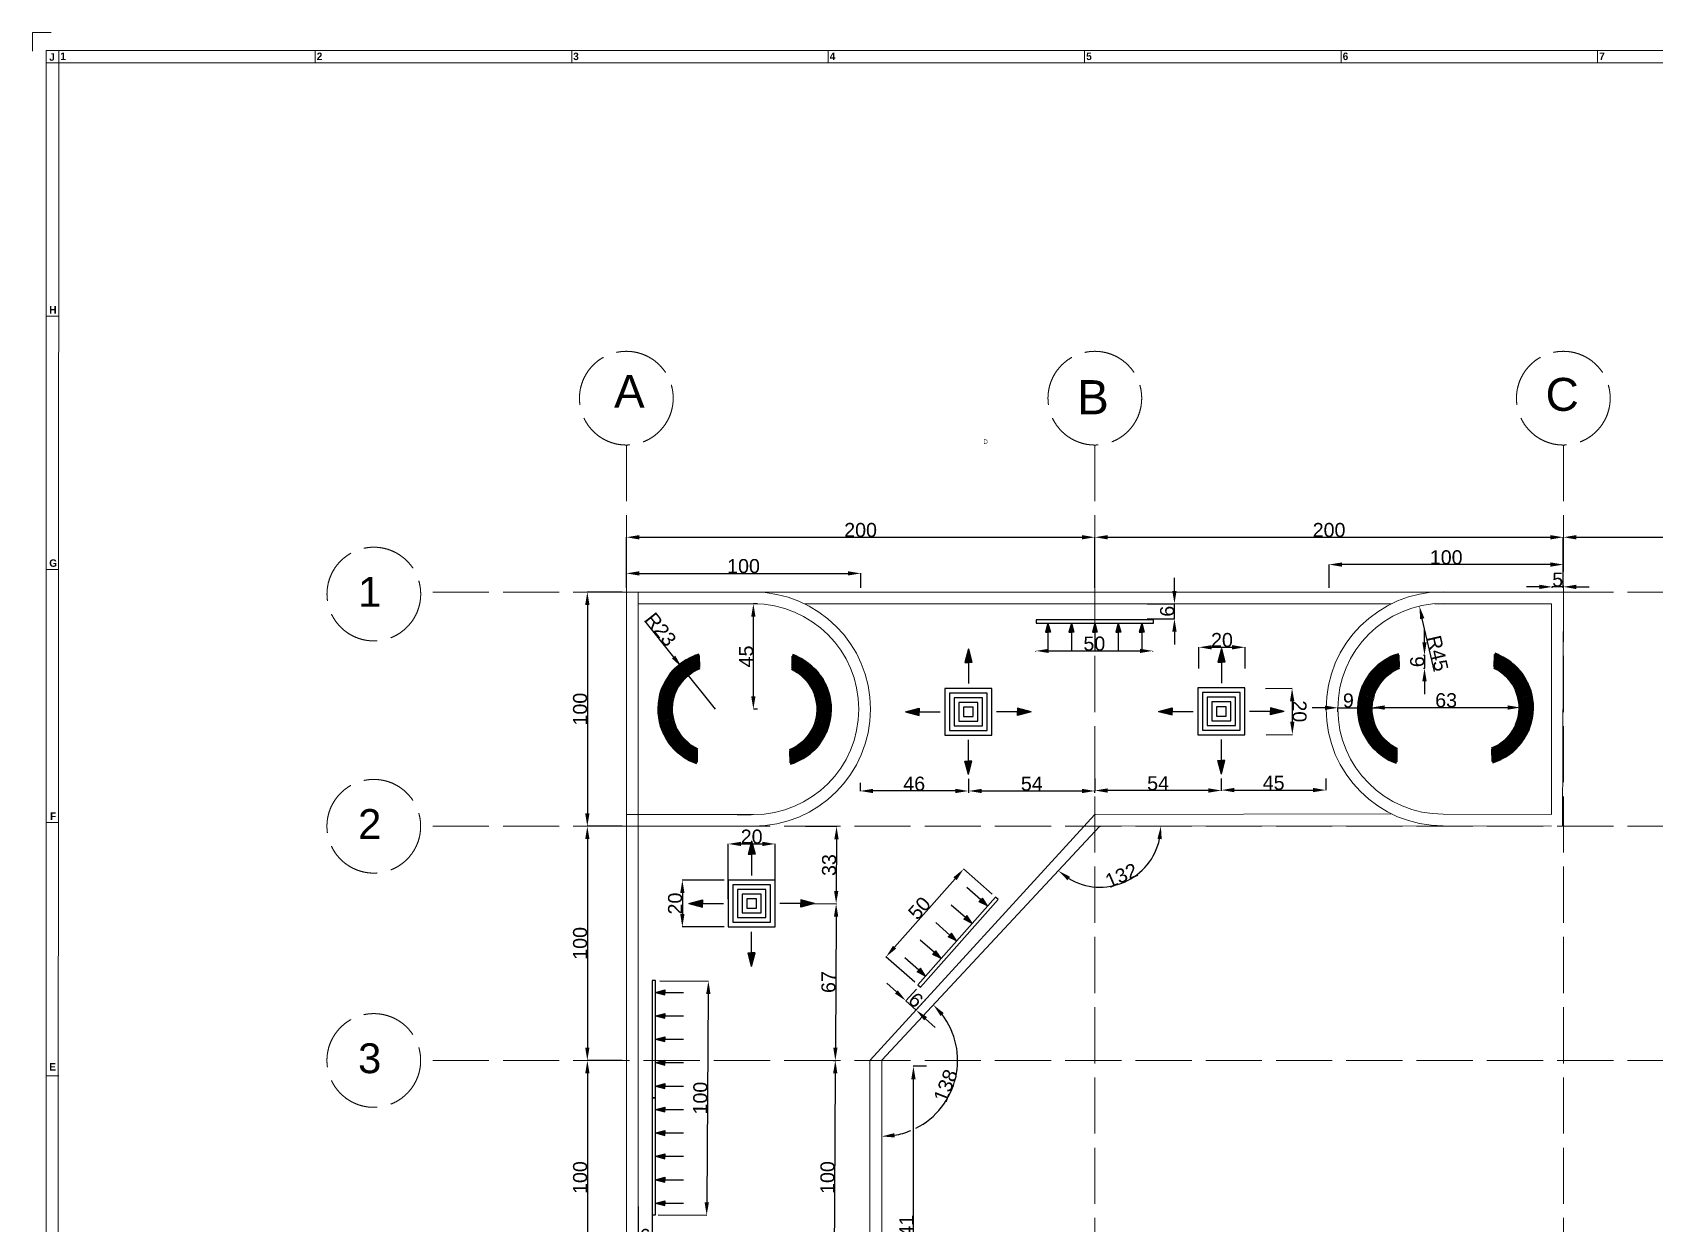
# Model space of a CAD drawing. Header units: millimetres. Extents: x -21827 to 105345, y -60537 to 28563.
# Drawn here: x -21827 to 47420, y -22292 to 28563 of the extents above; entities that cross this region are included whole.
import ezdxf

# ---------------------------------------------------------------- set-up
doc = ezdxf.new("R2010")
doc.units = ezdxf.units.MM
doc.header["$LTSCALE"] = 10
doc.linetypes.add('ACAD_ISO02W100', pattern=[15, 12, -3])
doc.linetypes.add('DASHED2', pattern=[9.525, 6.35, -3.175])
doc.layers.get('0').update_dxf_attribs({"color": 250})
doc.layers.add('axis', color=253, linetype='ACAD_ISO02W100', transparency=0.8)
for name, color, linetype in [('Banda', 7, 'Continuous'), ('Diffusser', 160, 'Continuous'), ('inlet', 1, 'Continuous'), ('SYMBOOL', 253, 'Continuous')]:
    doc.layers.add(name, color=color, linetype=linetype)
doc.styles.add('MtXpl_Bahnschrift_Se', font='')
doc.styles.get("Standard").update_dxf_attribs({"font": 'arial.ttf'})
doc.styles.get('MtXpl_Bahnschrift_Se').set_extended_font_data('Bahnschrift SemiBold')
doc.dimstyles.new('task1', dxfattribs={"dimtxt": 600, "dimasz": 550, "dimexe": 8, "dimexo": 180, "dimgap": 1, "dimtad": 1, "dimdec": 0, "dimlfac": 0.01, "dimtxsty": 'Standard', "dimcen": 2.5, "dimclrd": 74, "dimclre": 74, "dimclrt": 74, "dimadec": 0, "dimazin": 0, "dimtfac": 1, "dimtdec": 0, "dimtmove": 0, "dimatfit": 3, "dimfxl": 1, "dimarcsym": 0})

# ---------------------------------------------------------------- blocks, each defined once
blk = doc.blocks.new('diffusser 200x200')
at = {"layer": 'Diffusser'}
h = blk.add_hatch(color=256, dxfattribs=at)
h.dxf.hatch_style = 1
h.paths.add_polyline_path([(0, 268.3), (-15.5, 210.4), (0, 210.4), (15.5, 210.4)])
h = blk.add_hatch(color=256, dxfattribs=at)
h.dxf.hatch_style = 1
h.paths.add_polyline_path([(-268.3, 0), (-210.4, -15.5), (-210.4, 0), (-210.4, 15.5)])
h = blk.add_hatch(color=256, dxfattribs=at)
h.dxf.hatch_style = 1
h.paths.add_polyline_path([(268.3, 0), (210.4, 15.5), (210.4, 0), (210.4, -15.5)])
h = blk.add_hatch(color=256, dxfattribs=at)
h.dxf.hatch_style = 1
h.paths.add_polyline_path([(0, -268.3), (15.5, -210.4), (0, -210.4), (-15.5, -210.4)])
for p, q in [((0, 268.3), (-15.5, 210.4)), ((-15.5, 210.4), (0, 210.4)), ((0, 268.3), (15.5, 210.4)), ((15.5, 210.4), (0, 210.4)), ((0, 210.4), (0, 120.4)), ((-268.3, 0), (-210.4, 15.5)), ((-210.4, 15.5), (-210.4, 0)), ((-210.4, 0), (-120.4, 0)), ((268.3, 0), (210.4, 15.5)), ((210.4, 15.5), (210.4, 0)), ((-268.3, 0), (-210.4, -15.5)), ((-210.4, -15.5), (-210.4, 0)), ((210.4, 0), (120.4, 0)), ((268.3, 0), (210.4, -15.5)), ((210.4, -15.5), (210.4, 0)), ((0, -210.4), (0, -120.4)), ((0, -268.3), (-15.5, -210.4)), ((-15.5, -210.4), (0, -210.4)), ((0, -268.3), (15.5, -210.4)), ((15.5, -210.4), (0, -210.4))]:
    blk.add_line(p, q, dxfattribs=at)
for points in [[(-100, -100), (100, -100), (100, 100), (-100, 100)], [(-80, -80), (80, -80), (80, 80), (-80, 80)], [(-60, -60), (60, -60), (60, 60), (-60, 60)], [(-60, -60), (60, -60), (60, 60), (-60, 60)], [(-40, -40), (40, -40), (40, 40), (-40, 40)], [(-20, -20), (20, -20), (20, 20), (-20, 20)]]:
    blk.add_lwpolyline(points, close=True, dxfattribs=at)
blk = doc.blocks.new('block2')
at = {"layer": 'inlet'}
h = blk.add_hatch(color=256, dxfattribs=at)
h.dxf.hatch_style = 1
h.paths.add_polyline_path([(-15, 450), (-53.6, 460.4), (-53.6, 450), (-53.6, 439.6)])
h = blk.add_hatch(color=256, dxfattribs=at)
h.dxf.hatch_style = 1
h.paths.add_polyline_path([(-15, 350), (-53.6, 360.4), (-53.6, 350), (-53.6, 339.6)])
h = blk.add_hatch(color=256, dxfattribs=at)
h.dxf.hatch_style = 1
h.paths.add_polyline_path([(-15, 250), (-53.6, 260.4), (-53.6, 250), (-53.6, 239.6)])
h = blk.add_hatch(color=256, dxfattribs=at)
h.dxf.hatch_style = 1
h.paths.add_polyline_path([(-15, 150), (-53.6, 160.4), (-53.6, 150), (-53.6, 139.6)])
h = blk.add_hatch(color=256, dxfattribs=at)
h.dxf.hatch_style = 1
h.paths.add_polyline_path([(-15, 50), (-53.6, 60.4), (-53.6, 50), (-53.6, 39.6)])
for p, q in [((-53.6, 450), (-133.6, 450)), ((-15, 450), (-53.6, 460.4)), ((-53.6, 460.4), (-53.6, 450)), ((-15, 450), (-53.6, 439.6)), ((-53.6, 439.6), (-53.6, 450)), ((-53.6, 350), (-133.6, 350)), ((-15, 350), (-53.6, 360.4)), ((-53.6, 360.4), (-53.6, 350)), ((-15, 350), (-53.6, 339.6)), ((-53.6, 339.6), (-53.6, 350)), ((-53.6, 250), (-133.6, 250)), ((-15, 250), (-53.6, 260.4)), ((-53.6, 260.4), (-53.6, 250)), ((-15, 250), (-53.6, 239.6)), ((-53.6, 239.6), (-53.6, 250)), ((-53.6, 150), (-133.6, 150)), ((-15, 150), (-53.6, 160.4)), ((-53.6, 160.4), (-53.6, 150)), ((-15, 150), (-53.6, 139.6)), ((-53.6, 139.6), (-53.6, 150)), ((-53.6, 50), (-133.6, 50)), ((-15, 50), (-53.6, 60.4)), ((-53.6, 60.4), (-53.6, 50)), ((-15, 50), (-53.6, 39.6)), ((-53.6, 39.6), (-53.6, 50))]:
    blk.add_line(p, q, dxfattribs=at)
blk.add_lwpolyline([(-15, 0), (0, 0), (0, 500), (-15, 500)], close=True, dxfattribs=at)
blk = doc.blocks.new('ARC')
at = {"layer": 'Diffusser', "lineweight": 100}
h = blk.add_hatch(color=5, dxfattribs=at)
h.dxf.hatch_style = 1
h.paths.add_polyline_path([(-69.3, 219.3), (-69.8, 229.6, 0.727333), (-78.1, -226.9), (-78, -216.4, -0.717485)])
h.paths.add_polyline_path([(-68.5, 198.5), (-68.9, 208.9, 0.706799), (-77.9, -205.7), (-77.8, -195.1, -0.695158)])
h.paths.add_polyline_path([(-67.6, 177.6), (-68.1, 188.1, 0.682422), (-77.7, -184.3), (-77.6, -173.4, -0.668422)])
for radius, start, end in [(240, 106.89829, 251.01687), (230, 107.54565, 250.1812), (220, 108.25414, 249.26464), (220, 108.25414, 249.26464), (210, 109.03298, 248.25454), (200, 109.89339, 247.13535), (190, 110.84916, 245.88776)]:
    blk.add_arc((0, 0), radius, start, end, dxfattribs=at)
blk = doc.blocks.new('AECC')
at = {"layer": 'Diffusser'}
for p, q in [((-69.8, 229.6), (-67.6, 177.6)), ((-77.6, -173.4), (-78.1, -226.9))]:
    blk.add_line(p, q, dxfattribs=at)
at = {"layer": 'Diffusser', "color": 7, "lineweight": 0}
blk.add_blockref('ARC', (0, 0), dxfattribs=at)
blk = doc.blocks.new('*D5')
at = {"color": 74, "lineweight": -2, "transparency": 16777216}
for p, q in [((3526, 4851), (3526, 7018)), ((4076, 7010), (22976, 7010)), ((23526, 4851), (23526, 7018))]:
    blk.add_line(p, q, dxfattribs=at)
at = {"color": 74, "lineweight": 100, "transparency": 16777216}
for points in [[(4076, 7101), (4076, 6918), (3526, 7010)], [(22976, 7101), (22976, 6918), (23526, 7010)]]:
    blk.add_solid(points, dxfattribs=at)
at = {"layer": 'Defpoints', "color": 0, "lineweight": 100, "transparency": 16777216}
for p in [(23526, 7010), (3526, 4671), (23526, 4671)]:
    blk.add_point(p, dxfattribs=at)
at = {"color": 74, "lineweight": 0, "transparency": 16777216, "insert": (13526, 7317), "char_height": 600, "attachment_point": 5}
blk.add_mtext('200', dxfattribs=at)
blk = doc.blocks.new('*D6')
at = {"color": 74, "lineweight": -2, "transparency": 16777216}
for p, q in [((23526, 4851), (23526, 7018)), ((24076, 7010), (42976, 7010)), ((43526, 4851), (43526, 7018))]:
    blk.add_line(p, q, dxfattribs=at)
at = {"color": 74, "lineweight": 100, "transparency": 16777216}
for points in [[(24076, 7101), (24076, 6918), (23526, 7010)], [(42976, 7101), (42976, 6918), (43526, 7010)]]:
    blk.add_solid(points, dxfattribs=at)
at = {"layer": 'Defpoints', "color": 0, "lineweight": 100, "transparency": 16777216}
for p in [(43526, 7010), (23526, 4671), (43526, 4671)]:
    blk.add_point(p, dxfattribs=at)
at = {"color": 74, "lineweight": 0, "transparency": 16777216, "insert": (33526, 7317), "char_height": 600, "attachment_point": 5}
blk.add_mtext('200', dxfattribs=at)
blk = doc.blocks.new('*D7')
at = {"color": 74, "lineweight": -2, "transparency": 16777216}
for p, q in [((43526, 4851), (43526, 7018)), ((44076, 7010), (62976, 7010)), ((63526, 4851), (63526, 7018))]:
    blk.add_line(p, q, dxfattribs=at)
at = {"color": 74, "lineweight": 100, "transparency": 16777216}
for points in [[(44076, 7101), (44076, 6918), (43526, 7010)], [(62976, 7101), (62976, 6918), (63526, 7010)]]:
    blk.add_solid(points, dxfattribs=at)
at = {"layer": 'Defpoints', "color": 0, "lineweight": 100, "transparency": 16777216}
for p in [(63526, 7010), (43526, 4671), (63526, 4671)]:
    blk.add_point(p, dxfattribs=at)
at = {"color": 74, "lineweight": 0, "transparency": 16777216, "insert": (53526, 7317), "char_height": 600, "attachment_point": 5}
blk.add_mtext('200', dxfattribs=at)
blk = doc.blocks.new('*D8')
at = {"color": 74, "lineweight": -2, "transparency": 16777216}
for p, q in [((3346, 4671), (1853, 4671)), ((1861, 4121), (1861, -4779)), ((3346, -5329), (1853, -5329))]:
    blk.add_line(p, q, dxfattribs=at)
at = {"color": 74, "lineweight": 100, "transparency": 16777216}
for points in [[(1769, 4121), (1952, 4121), (1861, 4671)], [(1769, -4779), (1952, -4779), (1861, -5329)]]:
    blk.add_solid(points, dxfattribs=at)
at = {"layer": 'Defpoints', "color": 0, "lineweight": 100, "transparency": 16777216}
for p in [(3526, 4671), (1861, -5329), (3526, -5329)]:
    blk.add_point(p, dxfattribs=at)
at = {"color": 74, "lineweight": 0, "transparency": 16777216, "insert": (1553, -329), "char_height": 600, "attachment_point": 5, "rotation": 90}
blk.add_mtext('100', dxfattribs=at)
blk = doc.blocks.new('*D9')
at = {"color": 74, "lineweight": -2, "transparency": 16777216}
for p, q in [((3346, -5329), (1853, -5329)), ((1861, -5879), (1861, -14779)), ((3346, -15329), (1853, -15329))]:
    blk.add_line(p, q, dxfattribs=at)
at = {"color": 74, "lineweight": 100, "transparency": 16777216}
for points in [[(1769, -5879), (1952, -5879), (1861, -5329)], [(1769, -14779), (1952, -14779), (1861, -15329)]]:
    blk.add_solid(points, dxfattribs=at)
at = {"layer": 'Defpoints', "color": 0, "lineweight": 100, "transparency": 16777216}
for p in [(3526, -5329), (1861, -15329), (3526, -15329)]:
    blk.add_point(p, dxfattribs=at)
at = {"color": 74, "lineweight": 0, "transparency": 16777216, "insert": (1553, -10329), "char_height": 600, "attachment_point": 5, "rotation": 90}
blk.add_mtext('100', dxfattribs=at)
blk = doc.blocks.new('*D10')
at = {"color": 74, "lineweight": -2, "transparency": 16777216}
for p, q in [((3346, -15329), (1854, -15329)), ((1862, -15879), (1862, -24779)), ((3346, -25329), (1854, -25329))]:
    blk.add_line(p, q, dxfattribs=at)
at = {"color": 74, "lineweight": 100, "transparency": 16777216}
for points in [[(1770, -15879), (1953, -15879), (1862, -15329)], [(1770, -24779), (1953, -24779), (1862, -25329)]]:
    blk.add_solid(points, dxfattribs=at)
at = {"layer": 'Defpoints', "color": 0, "lineweight": 100, "transparency": 16777216}
for p in [(3526, -15329), (1862, -25329), (3526, -25329)]:
    blk.add_point(p, dxfattribs=at)
at = {"color": 74, "lineweight": 0, "transparency": 16777216, "insert": (1554, -20329), "char_height": 600, "attachment_point": 5, "rotation": 90}
blk.add_mtext('100', dxfattribs=at)
blk = doc.blocks.new('*D12')
at = {"color": 74, "lineweight": -2, "transparency": 16777216}
for p, q in [((4956, -11923), (7038, -11938)), ((7026, -12488), (6959, -21388)), ((4881, -21923), (6963, -21938))]:
    blk.add_line(p, q, dxfattribs=at)
at = {"color": 74, "lineweight": 100, "transparency": 16777216}
for points in [[(6935, -12488), (7118, -12489), (7030, -11938)], [(6868, -21388), (7051, -21389), (6955, -21938)]]:
    blk.add_solid(points, dxfattribs=at)
at = {"layer": 'Defpoints', "color": 0, "lineweight": 100, "transparency": 16777216}
for p in [(4776, -11921), (4701, -21921), (6955, -21938)]:
    blk.add_point(p, dxfattribs=at)
at = {"color": 74, "lineweight": 0, "transparency": 16777216, "insert": (6685, -16936), "char_height": 600, "attachment_point": 5, "rotation": 89.57029}
blk.add_mtext('100', dxfattribs=at)
blk = doc.blocks.new('*D13')
at = {"color": 74, "lineweight": -2, "transparency": 16777216}
for p, q in [((11177, -5330), (12508, -5337)), ((12497, -5887), (12486, -8087)), ((11160, -8630), (12491, -8637))]:
    blk.add_line(p, q, dxfattribs=at)
at = {"color": 74, "lineweight": 100, "transparency": 16777216}
for points in [[(12405, -5887), (12589, -5888), (12500, -5337)], [(12394, -8087), (12577, -8088), (12483, -8637)]]:
    blk.add_solid(points, dxfattribs=at)
at = {"layer": 'Defpoints', "color": 0, "lineweight": 100, "transparency": 16777216}
for p in [(10997, -5329), (10980, -8629), (12483, -8637)]:
    blk.add_point(p, dxfattribs=at)
at = {"color": 74, "lineweight": 0, "transparency": 16777216, "insert": (12184, -6986), "char_height": 600, "attachment_point": 5, "rotation": 89.69947}
blk.add_mtext('33', dxfattribs=at)
blk = doc.blocks.new('*D14')
at = {"color": 74, "lineweight": -2, "transparency": 16777216}
for p, q in [((11160, -8630), (12491, -8637)), ((12480, -9187), (12450, -14781)), ((12365, -15330), (12456, -15331))]:
    blk.add_line(p, q, dxfattribs=at)
at = {"color": 74, "lineweight": 100, "transparency": 16777216}
for points in [[(12388, -9187), (12572, -9188), (12483, -8637)], [(12359, -14780), (12542, -14781), (12448, -15331)]]:
    blk.add_solid(points, dxfattribs=at)
at = {"layer": 'Defpoints', "color": 0, "lineweight": 100, "transparency": 16777216}
for p in [(10980, -8629), (12185, -15329), (12448, -15331)]:
    blk.add_point(p, dxfattribs=at)
at = {"color": 74, "lineweight": 0, "transparency": 16777216, "insert": (12158, -11982), "char_height": 600, "attachment_point": 5, "rotation": 89.69947}
blk.add_mtext('67', dxfattribs=at)
blk = doc.blocks.new('*D15')
at = {"color": 74, "lineweight": -2, "transparency": 16777216}
for p, q in [((12365, -15330), (12456, -15331)), ((12445, -15881), (12398, -24779)), ((12570, -25330), (12403, -25329))]:
    blk.add_line(p, q, dxfattribs=at)
at = {"color": 74, "lineweight": 100, "transparency": 16777216}
for points in [[(12353, -15880), (12536, -15881), (12448, -15331)], [(12306, -24779), (12490, -24780), (12395, -25329)]]:
    blk.add_solid(points, dxfattribs=at)
at = {"layer": 'Defpoints', "color": 0, "lineweight": 100, "transparency": 16777216}
for p in [(12185, -15329), (12390, -25329), (12395, -25329)]:
    blk.add_point(p, dxfattribs=at)
at = {"color": 74, "lineweight": 0, "transparency": 16777216, "insert": (12114, -20328), "char_height": 600, "attachment_point": 5, "rotation": 89.69947}
blk.add_mtext('100', dxfattribs=at)
blk = doc.blocks.new('*D19')
at = {"color": 74, "lineweight": -2, "transparency": 16777216}
for p, q in [((4026, -21561), (4026, -23139)), ((4626, -21561), (4626, -23139)), ((3476, -23131), (2926, -23131)), ((4626, -23131), (4026, -23131)), ((5176, -23131), (5726, -23131))]:
    blk.add_line(p, q, dxfattribs=at)
at = {"color": 74, "lineweight": 100, "transparency": 16777216}
for points in [[(3476, -23039), (3476, -23223), (4026, -23131)], [(5176, -23039), (5176, -23223), (4626, -23131)]]:
    blk.add_solid(points, dxfattribs=at)
at = {"layer": 'Defpoints', "color": 0, "lineweight": 100, "transparency": 16777216}
for p in [(4026, -21381), (4626, -21381), (4026, -23131)]:
    blk.add_point(p, dxfattribs=at)
at = {"color": 74, "lineweight": 0, "transparency": 16777216, "insert": (4326, -22824), "char_height": 600, "attachment_point": 5}
blk.add_mtext('6', dxfattribs=at)
blk = doc.blocks.new('*D20')
at = {"color": 74, "lineweight": -2, "transparency": 16777216}
for p, q in [((7696, -7629), (5909, -7629)), ((5917, -8179), (5917, -9079)), ((7696, -9629), (5909, -9629))]:
    blk.add_line(p, q, dxfattribs=at)
at = {"color": 74, "lineweight": 100, "transparency": 16777216}
for points in [[(5826, -8179), (6009, -8179), (5917, -7629)], [(5826, -9079), (6009, -9079), (5917, -9629)]]:
    blk.add_solid(points, dxfattribs=at)
at = {"layer": 'Defpoints', "color": 0, "lineweight": 100, "transparency": 16777216}
for p in [(7876, -7629), (5917, -9629), (7876, -9629)]:
    blk.add_point(p, dxfattribs=at)
at = {"color": 74, "lineweight": 0, "transparency": 16777216, "insert": (5610, -8629), "char_height": 600, "attachment_point": 5, "rotation": 90}
blk.add_mtext('20', dxfattribs=at)
blk = doc.blocks.new('*D21')
at = {"color": 74, "lineweight": -2, "transparency": 16777216}
for p, q in [((7876, -8449), (7876, -6076)), ((8426, -6084), (9326, -6084)), ((9876, -8449), (9876, -6076))]:
    blk.add_line(p, q, dxfattribs=at)
at = {"color": 74, "lineweight": 100, "transparency": 16777216}
for points in [[(8426, -5992), (8426, -6175), (7876, -6084)], [(9326, -5992), (9326, -6175), (9876, -6084)]]:
    blk.add_solid(points, dxfattribs=at)
at = {"layer": 'Defpoints', "color": 0, "lineweight": 100, "transparency": 16777216}
for p in [(9876, -6084), (7876, -8629), (9876, -8629)]:
    blk.add_point(p, dxfattribs=at)
at = {"color": 74, "lineweight": 0, "transparency": 16777216, "insert": (8876, -5776), "char_height": 600, "attachment_point": 5}
blk.add_mtext('20', dxfattribs=at)
blk = doc.blocks.new('*D22')
at = {"color": 74, "lineweight": -2, "transparency": 16777216}
for p, q in [((14978, -10491), (17559, -7567)), ((19146, -8235), (17917, -7150)), ((15837, -11983), (14608, -10898))]:
    blk.add_line(p, q, dxfattribs=at)
at = {"color": 74, "lineweight": 100, "transparency": 16777216}
for points in [[(17491, -7507), (17628, -7628), (17923, -7155)], [(14909, -10430), (15047, -10551), (14614, -10903)]]:
    blk.add_solid(points, dxfattribs=at)
at = {"layer": 'Defpoints', "color": 0, "lineweight": 100, "transparency": 16777216}
for p in [(17923, -7155), (19281, -8354), (15972, -12102)]:
    blk.add_point(p, dxfattribs=at)
at = {"color": 74, "lineweight": 0, "transparency": 16777216, "insert": (16038, -8826), "char_height": 600, "attachment_point": 5, "rotation": 48.55655}
blk.add_mtext('50', dxfattribs=at)
blk = doc.blocks.new('*D23')
at = {"color": 74, "lineweight": -2, "transparency": 16777216}
for p, q in [((15052, -12405), (14646, -12033)), ((15907, -12284), (15452, -12782)), ((15457, -12776), (15895, -13176)), ((16344, -12685), (15890, -13182)), ((16301, -13547), (16707, -13918))]:
    blk.add_line(p, q, dxfattribs=at)
at = {"color": 74, "lineweight": 100, "transparency": 16777216}
for points in [[(15113, -12337), (14990, -12472), (15457, -12776)], [(16363, -13479), (16239, -13615), (15895, -13176)]]:
    blk.add_solid(points, dxfattribs=at)
at = {"layer": 'Defpoints', "color": 0, "lineweight": 100, "transparency": 16777216}
for p in [(16028, -12152), (16466, -12552), (15895, -13176)]:
    blk.add_point(p, dxfattribs=at)
at = {"color": 74, "lineweight": 0, "transparency": 16777216, "insert": (15884, -12749), "char_height": 600, "attachment_point": 5, "rotation": 317.56377}
blk.add_mtext('6', dxfattribs=at)
blk = doc.blocks.new('*D24')
at = {"color": 74, "lineweight": -2, "transparency": 16777216}
for p, q in [((18144, -3909), (18144, -3815)), ((18694, -3823), (22976, -3823)), ((23526, -3909), (23526, -3815))]:
    blk.add_line(p, q, dxfattribs=at)
at = {"color": 74, "lineweight": 100, "transparency": 16777216}
for points in [[(18694, -3731), (18694, -3914), (18144, -3823)], [(22976, -3731), (22976, -3914), (23526, -3823)]]:
    blk.add_solid(points, dxfattribs=at)
at = {"layer": 'Defpoints', "color": 0, "lineweight": 100, "transparency": 16777216}
for p in [(18144, -4089), (23526, -3823), (23526, -4089)]:
    blk.add_point(p, dxfattribs=at)
at = {"color": 74, "lineweight": 0, "transparency": 16777216, "insert": (20835, -3517), "char_height": 600, "attachment_point": 5}
blk.add_mtext('54', dxfattribs=at)
blk = doc.blocks.new('*D25')
at = {"color": 74, "lineweight": -2, "transparency": 16777216}
for p, q in [((18126, -3306), (18126, -3831)), ((13505, -3469), (13505, -3831)), ((17576, -3823), (14055, -3823))]:
    blk.add_line(p, q, dxfattribs=at)
at = {"color": 74, "lineweight": 100, "transparency": 16777216}
for points in [[(14055, -3731), (14055, -3914), (13505, -3823)], [(17576, -3731), (17576, -3914), (18126, -3823)]]:
    blk.add_solid(points, dxfattribs=at)
at = {"layer": 'Defpoints', "color": 0, "lineweight": 100, "transparency": 16777216}
for p in [(13505, -3289), (18126, -3126), (13505, -3823)]:
    blk.add_point(p, dxfattribs=at)
at = {"color": 74, "lineweight": 0, "transparency": 16777216, "insert": (15815, -3515), "char_height": 600, "attachment_point": 5}
blk.add_mtext('46', dxfattribs=at)
blk = doc.blocks.new('*D26')
at = {"color": 74, "lineweight": -2, "transparency": 16777216}
for p, q in [((23526, -3288), (23526, -3811)), ((28926, -3288), (28926, -3811)), ((28376, -3803), (24076, -3803))]:
    blk.add_line(p, q, dxfattribs=at)
at = {"color": 74, "lineweight": 100, "transparency": 16777216}
for points in [[(24076, -3712), (24076, -3895), (23526, -3803)], [(28376, -3712), (28376, -3895), (28926, -3803)]]:
    blk.add_solid(points, dxfattribs=at)
at = {"layer": 'Defpoints', "color": 0, "lineweight": 100, "transparency": 16777216}
for p in [(23526, -3108), (28926, -3108), (23526, -3803)]:
    blk.add_point(p, dxfattribs=at)
at = {"color": 74, "lineweight": 0, "transparency": 16777216, "insert": (26226, -3497), "char_height": 600, "attachment_point": 5}
blk.add_mtext('54', dxfattribs=at)
blk = doc.blocks.new('*D27')
at = {"color": 74, "lineweight": -2, "transparency": 16777216}
for p, q in [((28926, -3288), (28926, -3793)), ((33394, -3288), (33394, -3793)), ((29476, -3785), (32844, -3785))]:
    blk.add_line(p, q, dxfattribs=at)
at = {"color": 74, "lineweight": 100, "transparency": 16777216}
for points in [[(29476, -3693), (29476, -3876), (28926, -3785)], [(32844, -3693), (32844, -3876), (33394, -3785)]]:
    blk.add_solid(points, dxfattribs=at)
at = {"layer": 'Defpoints', "color": 0, "lineweight": 100, "transparency": 16777216}
for p in [(28926, -3108), (33394, -3108), (33394, -3785)]:
    blk.add_point(p, dxfattribs=at)
at = {"color": 74, "lineweight": 0, "transparency": 16777216, "insert": (31160, -3479), "char_height": 600, "attachment_point": 5}
blk.add_mtext('45', dxfattribs=at)
blk = doc.blocks.new('*D40')
at = {"color": 74, "lineweight": -2, "transparency": 16777216}
for p, q in [((16342, -15578), (15775, -15578)), ((15783, -29104), (15783, -16128)), ((16342, -29654), (15775, -29654))]:
    blk.add_line(p, q, dxfattribs=at)
at = {"color": 74, "lineweight": 100, "transparency": 16777216}
for points in [[(15691, -16128), (15875, -16128), (15783, -15578)], [(15691, -29104), (15875, -29104), (15783, -29654)]]:
    blk.add_solid(points, dxfattribs=at)
at = {"layer": 'Defpoints', "color": 0, "lineweight": 100, "transparency": 16777216}
for p in [(15783, -15578), (16522, -15578), (16522, -29654)]:
    blk.add_point(p, dxfattribs=at)
at = {"color": 74, "lineweight": 0, "transparency": 16777216, "insert": (15481, -22616), "char_height": 600, "attachment_point": 5, "rotation": 90}
blk.add_mtext('141', dxfattribs=at)
blk = doc.blocks.new('*D41')
at = {"color": 74, "lineweight": -2, "transparency": 16777216}
for start, end in [(296.77184, 37.2827), (279.73205, 292.70697)]:
    blk.add_arc((14426, -15329), 3242, start, end, dxfattribs=at)
at = {"color": 74, "lineweight": 100, "transparency": 16777216}
for points in [[(16938, -13427), (17074, -13304), (16637, -12958)], [(14982, -18616), (14966, -18433), (14426, -18571)]]:
    blk.add_solid(points, dxfattribs=at)
at = {"layer": 'Defpoints', "color": 0, "lineweight": 100, "transparency": 16777216}
for p in [(23732, -5345), (14426, -15349), (14440, -15315), (16745, -17595), (14426, -29629)]:
    blk.add_point(p, dxfattribs=at)
at = {"color": 74, "lineweight": 0, "transparency": 16777216, "insert": (17157, -16404), "char_height": 600, "attachment_point": 5, "rotation": 68.50738}
blk.add_mtext('138', dxfattribs=at)
blk = doc.blocks.new('*D42')
at = {"color": 74, "lineweight": -2, "transparency": 16777216}
blk.add_arc((23747, -5329), 2600, 239.15941, 347.91596, dxfattribs=at)
at = {"color": 74, "lineweight": 100, "transparency": 16777216}
for points in [[(26197, -5864), (26380, -5883), (26346, -5327)], [(22359, -7635), (22469, -7488), (21974, -7231)]]:
    blk.add_solid(points, dxfattribs=at)
at = {"layer": 'Defpoints', "color": 0, "lineweight": 100, "transparency": 16777216}
for p in [(23732, -5345), (23768, -5329), (38399, -5314), (23808, -7928), (14440, -15315)]:
    blk.add_point(p, dxfattribs=at)
at = {"color": 74, "lineweight": 0, "transparency": 16777216, "insert": (24662, -7431), "char_height": 600, "attachment_point": 5, "rotation": 23.53769}
blk.add_mtext('132', dxfattribs=at)
blk = doc.blocks.new('*D44')
at = {"color": 74, "lineweight": -2, "transparency": 16777216}
for p, q in [((26924, 4721), (26924, 5271)), ((25758, 4171), (26932, 4171)), ((26924, 3532), (26924, 4171)), ((25758, 3532), (26932, 3532)), ((26924, 2982), (26924, 2432))]:
    blk.add_line(p, q, dxfattribs=at)
at = {"color": 74, "lineweight": 100, "transparency": 16777216}
for points in [[(26833, 4721), (27016, 4721), (26924, 4171)], [(26833, 2982), (27016, 2982), (26924, 3532)]]:
    blk.add_solid(points, dxfattribs=at)
at = {"layer": 'Defpoints', "color": 0, "lineweight": 100, "transparency": 16777216}
for p in [(25578, 4171), (26924, 4171), (25578, 3532)]:
    blk.add_point(p, dxfattribs=at)
at = {"color": 74, "lineweight": 0, "transparency": 16777216, "insert": (26617, 3851), "char_height": 600, "attachment_point": 5, "rotation": 90}
blk.add_mtext('6', dxfattribs=at)
blk = doc.blocks.new('*D45')
at = {"color": 74, "lineweight": -2, "transparency": 16777216}
for p, q in [((21012, 2132), (21012, 2150)), ((21562, 2158), (25447, 2158)), ((25997, 2132), (25997, 2150))]:
    blk.add_line(p, q, dxfattribs=at)
at = {"color": 74, "lineweight": 100, "transparency": 16777216}
for points in [[(21562, 2249), (21562, 2066), (21012, 2158)], [(25447, 2249), (25447, 2066), (25997, 2158)]]:
    blk.add_solid(points, dxfattribs=at)
at = {"layer": 'Defpoints', "color": 0, "lineweight": 100, "transparency": 16777216}
for p in [(21012, 2312), (25997, 2312), (25997, 2158)]:
    blk.add_point(p, dxfattribs=at)
at = {"color": 74, "lineweight": 0, "transparency": 16777216, "insert": (23505, 2465), "char_height": 600, "attachment_point": 5}
blk.add_mtext('50', dxfattribs=at)
blk = doc.blocks.new('*D46')
at = {"color": 74, "lineweight": -2, "transparency": 16777216}
for p, q in [((27968, 1411), (27968, 2320)), ((28518, 2312), (29388, 2312)), ((29938, 1411), (29938, 2320))]:
    blk.add_line(p, q, dxfattribs=at)
at = {"color": 74, "lineweight": 100, "transparency": 16777216}
for points in [[(28518, 2404), (28518, 2220), (27968, 2312)], [(29388, 2404), (29388, 2220), (29938, 2312)]]:
    blk.add_solid(points, dxfattribs=at)
at = {"layer": 'Defpoints', "color": 0, "lineweight": 100, "transparency": 16777216}
for p in [(29938, 2312), (27968, 1231), (29938, 1231)]:
    blk.add_point(p, dxfattribs=at)
at = {"color": 74, "lineweight": 0, "transparency": 16777216, "insert": (28953, 2619), "char_height": 600, "attachment_point": 5}
blk.add_mtext('20', dxfattribs=at)
blk = doc.blocks.new('*D47')
at = {"color": 74, "lineweight": -2, "transparency": 16777216}
for p, q in [((30818, 552), (31953, 561)), ((31949, 11), (31956, -862)), ((30833, -1421), (31968, -1412))]:
    blk.add_line(p, q, dxfattribs=at)
at = {"color": 74, "lineweight": 100, "transparency": 16777216}
for points in [[(32041, 12), (31858, 10), (31945, 561)], [(32048, -862), (31864, -863), (31960, -1412)]]:
    blk.add_solid(points, dxfattribs=at)
at = {"layer": 'Defpoints', "color": 0, "lineweight": 100, "transparency": 16777216}
for p in [(30638, 551), (30653, -1422), (31960, -1412)]:
    blk.add_point(p, dxfattribs=at)
at = {"color": 74, "lineweight": 0, "transparency": 16777216, "insert": (32260, -423), "char_height": 600, "attachment_point": 5, "rotation": 270.44105}
blk.add_mtext('20', dxfattribs=at)
blk = doc.blocks.new('*D48')
at = {"color": 74, "lineweight": -2, "transparency": 16777216}
for p, q in [((9128, 4171), (8956, 4171)), ((8948, 221), (8948, 3621)), ((9128, -329), (8956, -329))]:
    blk.add_line(p, q, dxfattribs=at)
at = {"color": 74, "lineweight": 100, "transparency": 16777216}
for points in [[(8857, 3621), (9040, 3621), (8948, 4171)], [(8857, 221), (9040, 221), (8948, -329)]]:
    blk.add_solid(points, dxfattribs=at)
at = {"layer": 'Defpoints', "color": 0, "lineweight": 100, "transparency": 16777216}
for p in [(8948, 4171), (8948, 4171), (8948, -329)]:
    blk.add_point(p, dxfattribs=at)
at = {"color": 74, "lineweight": 0, "transparency": 16777216, "insert": (8642, 1921), "char_height": 600, "attachment_point": 5, "rotation": 90}
blk.add_mtext('45', dxfattribs=at)
blk = doc.blocks.new('*D49')
at = {"color": 74, "lineweight": -2, "transparency": 16777216}
for p, q in [((4302, 3444), (5544, 1894)), ((7326, -329), (5888, 1465))]:
    blk.add_line(p, q, dxfattribs=at)
at = {"color": 74, "lineweight": 100, "transparency": 16777216}
blk.add_solid([(5615, 1952), (5472, 1837), (5888, 1465)], dxfattribs=at)
at = {"layer": 'Defpoints', "color": 0, "lineweight": 100, "transparency": 16777216}
for p in [(5888, 1465), (7326, -329)]:
    blk.add_point(p, dxfattribs=at)
at = {"color": 74, "lineweight": 0, "transparency": 16777216, "insert": (4991, 3076), "char_height": 600, "attachment_point": 5, "rotation": 308.71257}
blk.add_mtext('R23', dxfattribs=at)
blk = doc.blocks.new('*D50')
at = {"color": 74, "lineweight": -2, "transparency": 16777216}
for p, q in [((3526, 4851), (3526, 5475)), ((4076, 5467), (12982, 5467)), ((13532, 4851), (13532, 5475))]:
    blk.add_line(p, q, dxfattribs=at)
at = {"color": 74, "lineweight": 100, "transparency": 16777216}
for points in [[(4076, 5559), (4076, 5376), (3526, 5467)], [(12982, 5559), (12982, 5376), (13532, 5467)]]:
    blk.add_solid(points, dxfattribs=at)
at = {"layer": 'Defpoints', "color": 0, "lineweight": 100, "transparency": 16777216}
for p in [(13532, 5467), (3526, 4671), (13532, 4671)]:
    blk.add_point(p, dxfattribs=at)
at = {"color": 74, "lineweight": 0, "transparency": 16777216, "insert": (8529, 5775), "char_height": 600, "attachment_point": 5}
blk.add_mtext('100', dxfattribs=at)
blk = doc.blocks.new('*D51')
at = {"color": 74, "lineweight": -2, "transparency": 16777216}
for p, q in [((33350, -271), (32800, -271)), ((33900, -271), (34799, -271)), ((33900, -440), (33900, -279)), ((34799, -91), (34799, -263)), ((35349, -271), (35899, -271))]:
    blk.add_line(p, q, dxfattribs=at)
at = {"color": 74, "lineweight": 100, "transparency": 16777216}
for points in [[(33350, -179), (33350, -362), (33900, -271)], [(35349, -179), (35349, -362), (34799, -271)]]:
    blk.add_solid(points, dxfattribs=at)
at = {"layer": 'Defpoints', "color": 0, "lineweight": 100, "transparency": 16777216}
for p in [(33900, -260), (34799, -271), (34799, -271)]:
    blk.add_point(p, dxfattribs=at)
at = {"color": 74, "lineweight": 0, "transparency": 16777216, "insert": (34349, 37), "char_height": 600, "attachment_point": 5}
blk.add_mtext('9', dxfattribs=at)
blk = doc.blocks.new('*D52')
at = {"color": 74, "lineweight": -2, "transparency": 16777216}
for p, q in [((35349, -182), (35349, -253)), ((35899, -261), (41145, -261)), ((41695, -143), (41695, -253))]:
    blk.add_line(p, q, dxfattribs=at)
at = {"color": 74, "lineweight": 100, "transparency": 16777216}
for points in [[(35899, -169), (35899, -353), (35349, -261)], [(41145, -169), (41145, -353), (41695, -261)]]:
    blk.add_solid(points, dxfattribs=at)
at = {"layer": 'Defpoints', "color": 0, "lineweight": 100, "transparency": 16777216}
for p in [(35349, -362), (41695, -261), (41695, -323)]:
    blk.add_point(p, dxfattribs=at)
at = {"color": 74, "lineweight": 0, "transparency": 16777216, "insert": (38522, 47), "char_height": 600, "attachment_point": 5}
blk.add_mtext('63', dxfattribs=at)
blk = doc.blocks.new('*D53')
at = {"color": 74, "lineweight": -2, "transparency": 16777216}
for p, q in [((37599, 2523), (37599, 3073)), ((37560, 1973), (37607, 1973)), ((37560, 1414), (37607, 1414)), ((37599, 1973), (37599, 1414)), ((37599, 864), (37599, 314))]:
    blk.add_line(p, q, dxfattribs=at)
at = {"color": 74, "lineweight": 100, "transparency": 16777216}
for points in [[(37507, 2523), (37690, 2523), (37599, 1973)], [(37507, 864), (37690, 864), (37599, 1414)]]:
    blk.add_solid(points, dxfattribs=at)
at = {"layer": 'Defpoints', "color": 0, "lineweight": 100, "transparency": 16777216}
for p in [(37380, 1973), (37380, 1414), (37599, 1414)]:
    blk.add_point(p, dxfattribs=at)
at = {"color": 74, "lineweight": 0, "transparency": 16777216, "insert": (37291, 1694), "char_height": 600, "attachment_point": 5, "rotation": 90}
blk.add_mtext('6', dxfattribs=at)
blk = doc.blocks.new('*D54')
at = {"color": 74, "lineweight": -2, "transparency": 16777216}
blk.add_line((38028, 1283), (37504, 3533), dxfattribs=at)
at = {"color": 74, "lineweight": 100, "transparency": 16777216}
blk.add_solid([(37594, 3554), (37415, 3513), (37380, 4069)], dxfattribs=at)
at = {"layer": 'Defpoints', "color": 0, "lineweight": 100, "transparency": 16777216}
for p in [(37380, 4069), (38399, -314)]:
    blk.add_point(p, dxfattribs=at)
at = {"color": 74, "lineweight": 0, "transparency": 16777216, "insert": (38163, 2054), "char_height": 600, "attachment_point": 5, "rotation": 283.09445}
blk.add_mtext('R45', dxfattribs=at)
blk = doc.blocks.new('*D55')
at = {"color": 74, "lineweight": -2, "transparency": 16777216}
for p, q in [((42497, 4892), (41947, 4892)), ((43047, 4851), (43047, 4900)), ((43526, 4892), (43047, 4892)), ((43526, 4851), (43526, 4900)), ((44076, 4892), (44626, 4892))]:
    blk.add_line(p, q, dxfattribs=at)
at = {"color": 74, "lineweight": 100, "transparency": 16777216}
for points in [[(42497, 4983), (42497, 4800), (43047, 4892)], [(44076, 4983), (44076, 4800), (43526, 4892)]]:
    blk.add_solid(points, dxfattribs=at)
at = {"layer": 'Defpoints', "color": 0, "lineweight": 100, "transparency": 16777216}
for p in [(43047, 4892), (43047, 4671), (43526, 4671)]:
    blk.add_point(p, dxfattribs=at)
at = {"color": 74, "lineweight": 0, "transparency": 16777216, "insert": (43286, 5198), "char_height": 600, "attachment_point": 5}
blk.add_mtext('5', dxfattribs=at)
blk = doc.blocks.new('*D56')
at = {"color": 74, "lineweight": -2, "transparency": 16777216}
for p, q in [((33526, 4851), (33526, 5852)), ((42976, 5844), (34076, 5844)), ((43526, 4851), (43526, 5852))]:
    blk.add_line(p, q, dxfattribs=at)
at = {"color": 74, "lineweight": 100, "transparency": 16777216}
for points in [[(34076, 5935), (34076, 5752), (33526, 5844)], [(42976, 5935), (42976, 5752), (43526, 5844)]]:
    blk.add_solid(points, dxfattribs=at)
at = {"layer": 'Defpoints', "color": 0, "lineweight": 100, "transparency": 16777216}
for p in [(33526, 5844), (33526, 4671), (43526, 4671)]:
    blk.add_point(p, dxfattribs=at)
at = {"color": 74, "lineweight": 0, "transparency": 16777216, "insert": (38526, 6151), "char_height": 600, "attachment_point": 5}
blk.add_mtext('100', dxfattribs=at)
blk = doc.blocks.new('Title Block')
at = {"color": 251, "lineweight": 0, "true_color": 0x636466, "transparency": 33554495}
for p, q in [((-83, 12477.5), (-17737, 12477.5)), ((-17737, 12477.5), (-17737, 109.8)), ((-17661.6, 12477.5), (-17666.5, 187.6)), ((-17737, 12402.1), (-2156.8, 12402.1))]:
    blk.add_line(p, q, dxfattribs=at)
at = {"layer": 'Banda', "color": 1, "lineweight": 0}
for p, q in [((-17706.9, 12586.3), (-17820, 12586.3)), ((-17820, 12586.3), (-17820, 12473.2)), ((-17661.6, 12402.1), (-17661.6, 12477.5)), ((-16114.9, 12402.1), (-16114.9, 12477.5)), ((-14568.2, 12402.1), (-14568.2, 12477.5)), ((-13021.5, 12402.1), (-13021.5, 12477.5)), ((-11474.8, 12402.1), (-11474.8, 12477.5)), ((-9928.1, 12402.1), (-9928.1, 12477.5)), ((-8381.4, 12402.1), (-8381.4, 12477.5)), ((-17737, 12402.1), (-17661.6, 12402.1)), ((-17737, 10875), (-17661.6, 10875)), ((-17737, 9347.9), (-17661.6, 9347.9)), ((-17737, 7820.7), (-17661.6, 7820.7)), ((-17737, 6293.6), (-17661.6, 6293.6))]:
    blk.add_line(p, q, dxfattribs=at)
at = {"layer": 'Banda', "color": 18, "linetype": 'DASHED2', "lineweight": 0, "true_color": 0x000000, "char_height": 45.2, "attachment_point": 1, "style": 'MtXpl_Bahnschrift_Se'}
for s, insert, width in [('J', (-17718.5, 12460.7), 55.621), ('1', (-17652.4, 12464.8), 43.529), ('2', (-16105.6, 12464.8), 43.529), ('3', (-14558.9, 12464.8), 43.529), ('4', (-13012.2, 12464.8), 43.529), ('5', (-11465.5, 12464.8), 43.529), ('6', (-9918.8, 12464.8), 43.529), ('7', (-8372.1, 12464.8), 43.529), ('H', (-17718.5, 10935.6), 55.621), ('G', (-17718.5, 9408.5), 55.621), ('F', (-17713.8, 7882.4), 47.157), ('E', (-17718.5, 6370), 51.993)]:
    blk.add_mtext(s, dxfattribs=dict(at, insert=insert, width=width))

msp = doc.modelspace()

# ---------------------------------------------------------------- linework, layer by layer
at = {"lineweight": 0}
for p, q in [((3526.2, -29629.4), (3526.2, 4670.6)), ((3526.2, 4670.6), (23526.2, 4670.6)), ((4026.2, -29129.4), (4026.2, 4670.6)), ((4026.2, 4170.6), (8948.2, 4170.6)), ((8948.2, 4170.6), (7892.7, 4170.6)), ((24315.7, 4170.6), (11127.7, 4170.6)), ((23526.2, 4670.6), (43526.2, 4670.6)), ((24315.7, 4170.6), (36188.2, 4170.6)), ((38026.2, 4170.6), (43026.2, 4170.6)), ((43026.2, 4170.6), (43026.2, -4827.9)), ((43526.2, 4670.6), (43495.9, -5329.3)), ((3526.2, -4829.4), (8948.2, -4829.4)), ((4026.2, -5329.4), (4026.2, -4829.4)), ((13939.3, -15315.1), (23511.4, -4845.6)), ((23548.1, -4829.3), (36192.7, -4800.6)), ((43027.7, -4827.9), (38400.9, -4813.9)), ((3526.2, -5329.4), (8948.2, -5329.4)), ((14439.6, -15315), (23731.7, -5345.3)), ((23768.2, -5329.4), (38399.4, -5313.9)), ((43026.2, -5327.9), (38399.4, -5313.9)), ((13926.2, -29129.4), (13926.2, -15348.8)), ((14426.2, -29629.4), (14426.2, -15349.1))]:
    msp.add_line(p, q, dxfattribs=at)
for centre, radius, start, end in [((8948.2, -329.4), 5000, 270, 90), ((8948.2, -329.4), 4500, 270, 90), ((38399.4, -313.9), 5000, 90, 270), ((38399.4, -313.9), 4500, 90, 270), ((8552.4, -346.8), 4500, 264.954359, 275.045641), ((8796.2, -332), 4500, 268.063833, 271.936167), ((23548.3, -4879.3), 50, 90.13016, 137.56377), ((23768.3, -5379.4), 50, 90.060616, 137.014755), ((23768.3, -5379.4), 50, 90.060616, 137.014755), ((13976.2, -15348.8), 50, 137.56377, 180), ((13976.2, -15348.8), 50, 137.56377, 180), ((13976.2, -15348.8), 50, 137.56377, 180), ((13976.2, -15348.8), 50, 137.56377, 180), ((13976.2, -15348.8), 50, 137.56377, 180), ((14476.2, -15349.1), 50, 137.014755, 180)]:
    msp.add_arc(centre, radius, start, end, dxfattribs=at)
at = {"layer": 'axis', "lineweight": 0, "ltscale": 20}
for p, q in [((3526.2, 10947.8), (3526.2, -42538.8)), ((23526.2, 10947.8), (23526.2, -42538.8)), ((43526.2, 10947.8), (43526.2, -42538.8)), ((72661.7, 4670.6), (-5254.7, 4670.6)), ((72661.7, -5329.4), (-5254.7, -5329.4)), ((72661.7, -15329.4), (-5254.7, -15329.4))]:
    msp.add_line(p, q, dxfattribs=at)
for centre in [(3526.2, 12947.8), (23526.2, 12947.8), (43526.2, 12947.8), (-7252.8, 4584.3), (-7254.7, -5329.4), (-7254.7, -15329.4)]:
    msp.add_circle(centre, 2000, dxfattribs=at)

# ---------------------------------------------------------------- block references
at = {"layer": 'Diffusser', "lineweight": 0, "xscale": 10, "yscale": 10, "zscale": 10}
for name, p in [('diffusser 200x200', (18126.2, -442.5)), ('diffusser 200x200', (28926.2, -424.1)), ('AECC', (7326.2, -329.4)), ('AECC', (37198.3, -314.3)), ('diffusser 200x200', (8875.7, -8629.4))]:
    msp.add_blockref(name, p, dxfattribs=at)
for p, rotation in [((9826.2, -329.4), 180), ((39795.5, -264), 179.8593216831756)]:
    msp.add_blockref('AECC', p, dxfattribs=dict(at, rotation=rotation))
at = {"layer": 'inlet', "color": 18, "lineweight": 0, "true_color": 0x000000, "xscale": 7.079124579124575, "yscale": 7.079124579124575, "zscale": 7.079124579124575}
msp.add_blockref('Title Block', (104322.7, -60537.2), dxfattribs=at)
at = {"layer": 'inlet', "lineweight": 0, "xscale": 10, "yscale": 10, "zscale": 10}
for p, rotation in [((26026.2, 3487.1), 90), ((16084.2, -12201.2), 318.5565480534954), ((4626.2, -11921.5), 180), ((4626.2, -16921.5), 180)]:
    msp.add_blockref('block2', p, dxfattribs=dict(at, rotation=rotation))

# ---------------------------------------------------------------- texts
at = {"layer": 'axis', "lineweight": 0}
msp.add_text('D', height=188.3, dxfattribs=at).set_placement((18767.3, 10996.6))
at = {"layer": 'SYMBOOL', "lineweight": 0}
for s, height, p in [('A', 1405.5, (3000.7, 12538.2)), ('B', 1459.6, (22764.8, 12258.5)), ('C', 1405.5, (42768.8, 12407.2)), ('1', 1274.8, (-7923.2, 4041.8))]:
    msp.add_text(s, height=height, dxfattribs=at).set_placement(p)
at = {"layer": 'SYMBOOL', "lineweight": 0, "ltscale": 20}
for s, p in [('2', (-7925, -5871.9)), ('3', (-7925, -15871.9))]:
    msp.add_text(s, height=1274.8, dxfattribs=at).set_placement(p)

# ---------------------------------------------------------------- dimensions: what is measured, and where the dimension line sits
at = {"lineweight": 0}
for base, p1, p2, picture, middle in [((23526.2, 7009.6), (3526.2, 4670.6), (23526.2, 4670.6), '*D5', (13526.2, 7317)), ((43526.2, 7009.6), (23526.2, 4670.6), (43526.2, 4670.6), '*D6', (33526.2, 7317)), ((63526.2, 7009.6), (43526.2, 4670.6), (63526.2, 4670.6), '*D7', (53526.2, 7317)), ((33526.2, 5843.5), (43526.2, 4670.6), (33526.2, 4670.6), '*D56', (38526.2, 6150.9)), ((13531.7, 5467.4), (3526.2, 4670.6), (13531.7, 4670.6), '*D50', (8529, 5774.7)), ((43046.7, 4891.6), (43526.2, 4670.6), (43046.7, 4670.6), '*D55', (43286.5, 5197.7)), ((25997, 2157.7), (21012.3, 2312.1), (25997, 2312.1), '*D45', (23504.7, 2465)), ((29938.5, 2312.1), (27967.8, 1230.9), (29938.5, 1230.9), '*D46', (28953.1, 2619.5)), ((34798.7, -270.7), (33899.7, -259.9), (34798.7, -270.7), '*D51', (34349.2, 36.7)), ((41694.6, -260.9), (35348.7, -362.3), (41694.6, -322.7), '*D52', (38521.7, 46.6)), ((13504.5, -3822.8), (18126.2, -3126), (13504.5, -3288.8), '*D25', (15815.3, -3515.5)), ((23526.2, -3822.8), (18144.2, -4088.8), (23526.2, -4088.8), '*D24', (20835.2, -3516.7)), ((23526.2, -3803.5), (28926.2, -3107.6), (23526.2, -3107.6), '*D26', (26226.2, -3497.4)), ((33394.4, -3784.8), (28926.2, -3107.6), (33394.4, -3107.6), '*D27', (31160.3, -3478.7)), ((9875.7, -6083.7), (7875.7, -8629.4), (9875.7, -8629.4), '*D21', (8875.7, -5776.3)), ((4026.2, -23130.9), (4626.2, -21381.3), (4026.2, -21381.3), '*D19', (4326.2, -22823.5))]:
    dim = msp.add_linear_dim(base=base, p1=p1, p2=p2, dimstyle='task1', dxfattribs=at)
    dim.commit()
    dim.dimension.update_dxf_attribs({"geometry": picture, "text_midpoint": middle})
for base, p1, p2, picture, middle in [((26924.4, 4170.6), (25578.4, 3532.1), (25578.4, 4170.6), '*D44', (26617.1, 3851.4)), ((1860.8, -5329.4), (3526.2, 4670.6), (3526.2, -5329.4), '*D8', (1553.5, -329.4)), ((8948.2, 4170.6), (8948.2, -329.4), (8948.2, 4170.6), '*D48', (8642.1, 1920.6)), ((37598.7, 1414.4), (37380, 1972.8), (37380, 1414.4), '*D53', (37291.3, 1693.6)), ((1860.8, -15329.4), (3526.2, -5329.4), (3526.2, -15329.4), '*D9', (1553.5, -10329.4)), ((5917.5, -9629.4), (7875.7, -7629.4), (7875.7, -9629.4), '*D20', (5610.1, -8629.4)), ((1861.6, -25329.4), (3526.2, -15329.4), (3526.2, -25329.4), '*D10', (1554.2, -20329.4)), ((15782.9, -15577.8), (16522.3, -29653.9), (16522.3, -15577.8), '*D40', (15480.7, -22615.8))]:
    dim = msp.add_linear_dim(base=base, p1=p1, p2=p2, angle=90, dimstyle='task1', dxfattribs=at)
    dim.commit()
    dim.dimension.update_dxf_attribs({"geometry": picture, "text_midpoint": middle})
dim = msp.add_radius_dim(center=(7326.2, -329.4), mpoint=(5887.7, 1465.3), dimstyle='task1', dxfattribs=at)
dim.commit()
dim.dimension.update_dxf_attribs({"geometry": '*D49', "text_midpoint": (4990.8, 3076.1)})
dim = msp.add_radius_dim(center=(38399.4, -313.9), mpoint=(37379.9, 4069.1), dimstyle='task1', dxfattribs=at)
dim.commit()
dim.dimension.update_dxf_attribs({"geometry": '*D54', "text_midpoint": (37864.7, 1984.8), "dimtype": 164})
for p1, p2, distance, picture, middle in [((30637.6, 551.1), (30652.8, -1422.3), 1307.6, '*D47', (32260.1, -423.2)), ((10997, -5329.4), (10979.7, -8629.4), 1503.1, '*D13', (12183.8, -6985.7)), ((15971.8, -12102), (19281.2, -8353.9), 1811.4, '*D22', (16038.2, -8825.6)), ((4776.2, -11921.5), (4701.2, -21921.5), 2254.2, '*D12', (6685.5, -16936.1)), ((16028, -12151.6), (16465.7, -12551.8), -845.6, '*D23', (15883.7, -12748.9))]:
    dim = msp.add_aligned_dim(p1=p1, p2=p2, distance=distance, dimstyle='task1', dxfattribs=at)
    dim.commit()
    dim.dimension.update_dxf_attribs({"geometry": picture, "text_midpoint": middle})
for base, line1, line2, text, picture, middle in [((16745.3, -17594.8), ((14426.2, -29629.4), (14426.2, -15349.1)), ((14439.6, -15315), (23731.7, -5345.3)), '138', '*D41', (17156.5, -16404.5)), ((23808.4, -7928.3), ((14439.6, -15315), (23731.7, -5345.3)), ((23768.2, -5329.4), (38399.4, -5313.9)), '132', '*D42', (24661.9, -7430.8))]:
    dim = msp.add_angular_dim_2l(base=base, line1=line1, line2=line2, text=text, dimstyle='task1', dxfattribs=at)
    dim.commit()
    dim.dimension.update_dxf_attribs({"geometry": picture, "text_midpoint": middle})
for base, p1, p2, picture, middle in [((12447.6, -15330.8), (10979.7, -8629.4), (12184.6, -15329.4), '*D14', (12157.8, -11982.4)), ((12395.2, -25329.4), (12184.6, -15329.4), (12390.4, -25329.4), '*D15', (12114.1, -20328.5))]:
    dim = msp.add_linear_dim(base=base, p1=p1, p2=p2, angle=89.699473, dimstyle='task1', override={"dimtmove": 1}, dxfattribs=at)
    dim.commit()
    dim.dimension.update_dxf_attribs({"geometry": picture, "text_midpoint": middle})

doc.saveas('drawing.dxf')
